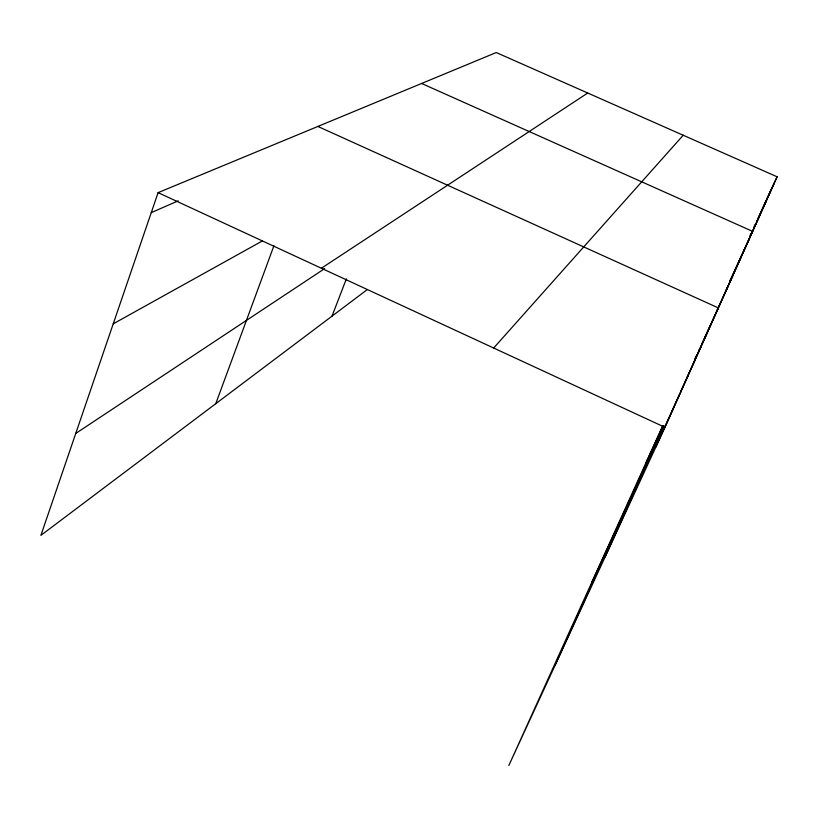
<?xml version="1.0" encoding="UTF-8"?>
<svg xmlns="http://www.w3.org/2000/svg" width="818" height="818" viewBox="0 0 818 818"><rect width="100%" height="100%" fill="white"/><g stroke="black" fill="none" stroke-linecap="round" stroke-linejoin="round"><path stroke-width="1.23" d="M662.416 426.444L508.857 765.454L664.952 427.333L777.1 176.78L496.25 52.546L158.099 192.639L40.9 535.361L367.129 289.705M215.768 403.683L273.928 245.768M332.016 316.137L346.372 278.856M655.832 447.098L679.819 393.55M715.873 313.089L680.331 392.435L688.173 375.472M750.239 236.402L716.353 312.026L728.296 285.819M771.456 189.05L750.74 235.287L759.574 215.932M555.197 665.085L663.193 426.076M605.115 556.956L663.684 426.873M749.441 236.77L750.996 233.406M753.593 227.782L755.147 224.408M757.744 218.774L777.1 176.78M763.388 207.046L774.472 182.659M757.1 221.095L765.914 201.77M646.077 462.518L663.101 425.585M729.901 280.748L752.652 231.392L421.607 83.467M738.951 261.596L749.063 239.418M730.576 280.277L741.353 256.637M726.077 290.329L732.867 275.605M591.649 582.672L663.96 425.922M694.727 359.255L696.834 354.675M698.419 351.239L699.472 348.949M702.12 343.223L718.398 307.936L317.875 126.442M705.545 336.157L713.03 319.92M699.666 349.266L707.355 332.609M693.449 363.151L701.343 346.045M686.844 377.885L694.952 360.309M672.345 410.237L680.934 391.628M664.369 428.049L673.214 408.877M493.673 348.028L683.204 135.246M75.747 433.448L324.654 268.611M321.392 268.253L587.723 93.017M113.232 323.826L262.281 240.993M151.258 212.619L178.242 200.829M158.099 192.639L664.952 427.333"/></g></svg>
